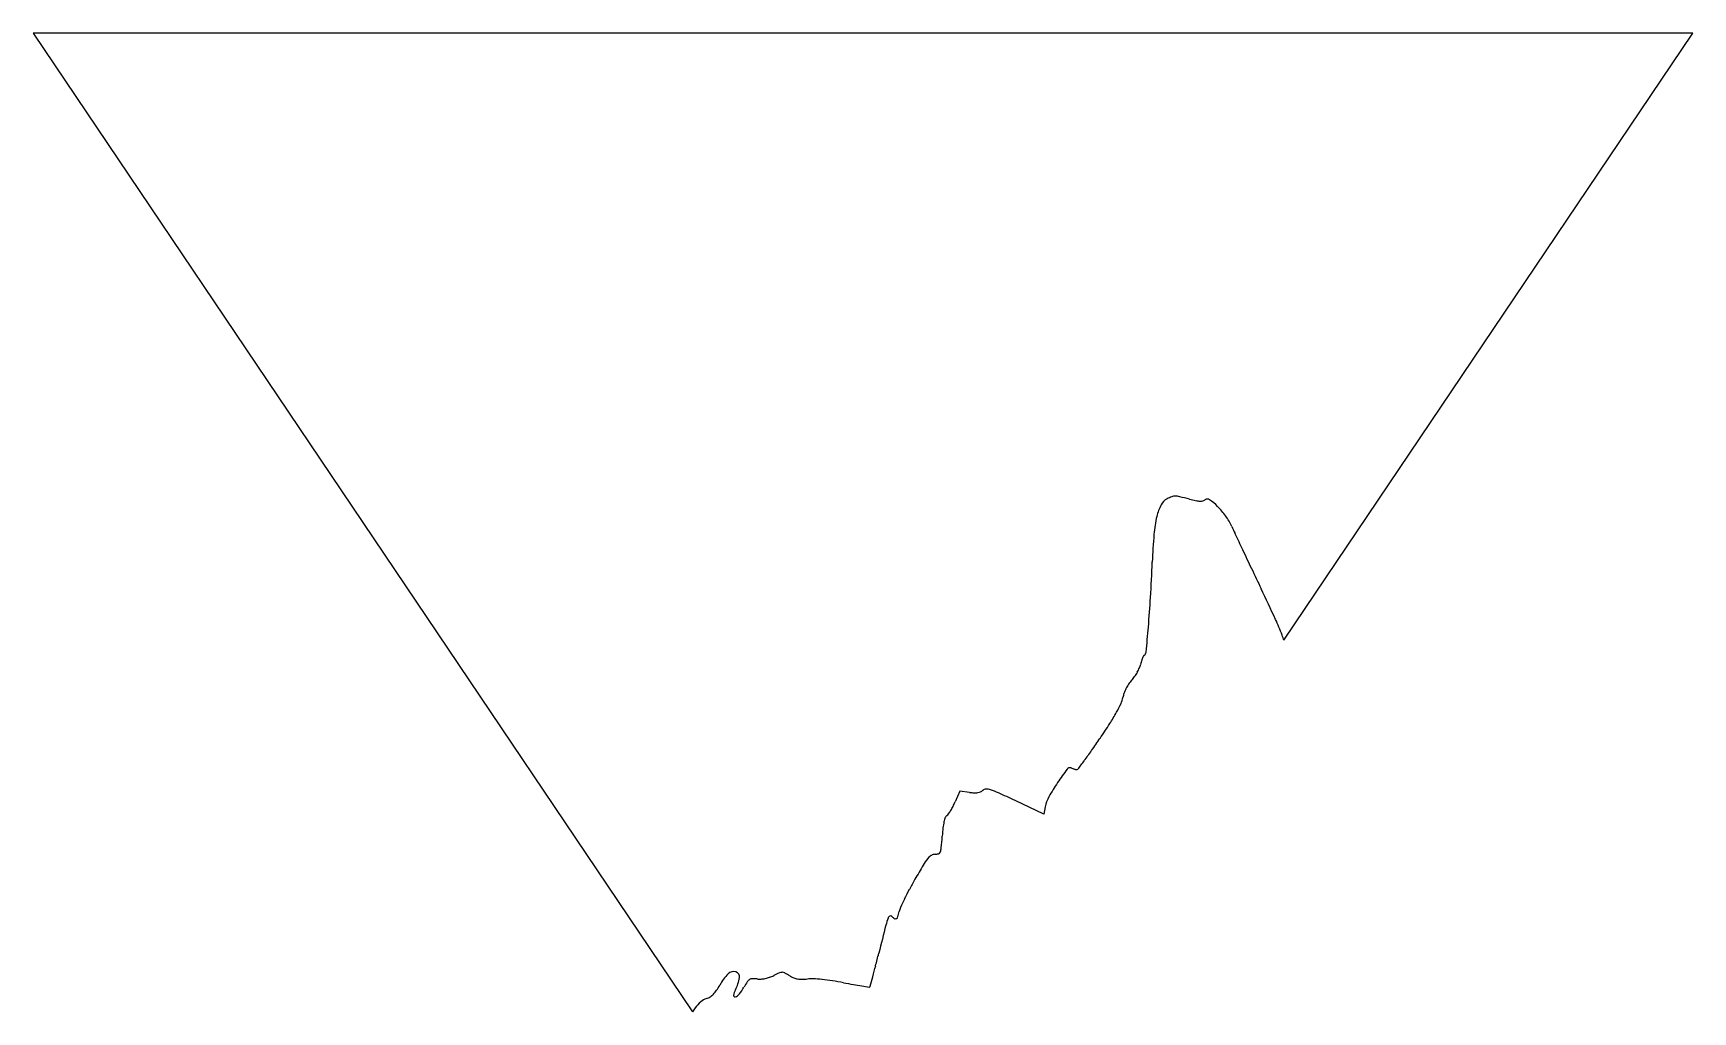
# Model space of a CAD drawing. Header units: millimetres. Extents: x 75 to 18594, y 12960 to 23884.
import ezdxf

# ---------------------------------------------------------------- set-up
doc = ezdxf.new("R2010")
doc.units = ezdxf.units.MM

msp = doc.modelspace()

# ---------------------------------------------------------------- linework, layer by layer
at = {"color": 7, "linetype": 'Continuous', "lineweight": 25}
for p, q in [((18594, 23884), (75, 23884)), ((75, 23884), (7431, 12960)), ((14031, 17108), (18594, 23884)), ((10415, 15424), (10363, 15303)), ((10522, 15410), (10415, 15424)), ((11351, 15168), (11031, 15319)), ((11367, 15248), (11351, 15168))]:
    msp.add_line(p, q, dxfattribs=at)
for centre, radius, start, end in [((12926, 18301), 434, 109.6321, 117.1265), ((12817, 18607), 110, 88.7912, 109.632), ((12814, 18484), 233, 76.4942, 88.7912), ((11785, 14200), 4638, 75.0974, 76.4943), ((13182, 18357), 584, 153.3368, 166.8035), ((12798, 18550), 154, 117.1266, 153.3368), ((13328, 19999), 1362, 255.0975, 258.0531), ((13108, 18956), 296, 258.0531, 267.2304), ((13100, 18794), 134, 267.2304, 281.5789), ((13116, 18716), 54.5, 281.579, 309.6902), ((13177, 18642), 42.1, 55.1618, 129.6902), ((12820, 18128), 668, 45.1757, 55.1618), ((12704, 18011), 832, 35.4441, 45.1758), ((13974, 18172), 1398, 166.8035, 175.1398), ((12811, 18088), 701, 24.3725, 35.4442), ((19076, 20926), 6176, 204.3725, 205.1744), ((19627, 17691), 7071, 175.1398, 177.6465), ((126501, 71418), 124877, 205.1745, 205.26457), ((-12049, 18993), 24632, 356.7251, 357.6466), ((124289, 70374), 122431, 205.26466, 205.37398), ((159465, 87057), 161362, 205.37399, 205.46292), ((-15975, 3516), 32953, 24.8054, 25.4629), ((428, 18279), 12134, 355.16, 356.7251), ((-17323, 19782), 29949, 354.6236, 355.1599), ((11590, 16256), 2586, 20.5717, 24.8054), ((12950, 16766), 1134, 17.5074, 20.5718), ((12909, 16738), 487, 163.6323, 167.8912), ((12792, 16772), 365, 158.3478, 163.6323), ((12743, 16792), 312, 153.2471, 158.3479), ((12489, 16920), 27, 122.611, 153.2471), ((12450, 16980), 43.9, 302.611, 354.6236), ((12020, 16941), 420, 318.0433, 325.248), ((11868, 17047), 606, 325.248, 330.7192), ((11906, 17025), 561, 330.7192, 336.3035), ((12227, 16884), 211, 336.3035, 347.8912), ((12510, 16423), 279, 160.6617, 170.915), ((12640, 16377), 417, 153.0717, 160.6617), ((12669, 16363), 450, 145.7385, 153.0717), ((12646, 16379), 422, 138.0433, 145.7385), ((9967, 17538), 2520, 327.3269, 330.697), ((10864, 17034), 1490, 330.697, 334.9125), ((11992, 16506), 245, 334.9126, 350.9149), ((5477, 20417), 7854, 325.8825, 327.3268), ((4380, 21160), 9178, 324.8586, 325.8826), ((1134, 23745), 13325, 322.6883, 323.203), ((7936, 18657), 4830, 323.2031, 324.8586), ((14339, 13618), 3412, 143.0392, 146.1406), ((11644, 15645), 40.1, 69.2605, 143.0392), ((11865, 16229), 584, 249.2604, 250.9471), ((11903, 16337), 699, 250.9471, 252.4219), ((11881, 16269), 627, 252.4218, 253.9074), ((11748, 15807), 146, 253.9073, 258.2828), ((11721, 15677), 13.3, 258.283, 322.6883), ((10595, 15950), 545, 262.3606, 267.7589), ((10582, 15617), 212, 267.7589, 278.6873), ((10593, 15541), 135, 278.6873, 292.744), ((10612, 15498), 87.7, 292.744, 312.1446), ((10706, 15393), 52.8, 89.8669, 132.1447), ((10705, 15272), 174, 72.475, 89.867), ((10523, 14695), 779, 65.584, 72.4751), ((5132, 2819), 13822, 64.736, 65.584), ((13295, 14318), 2155, 146.1405, 151.0732), ((9788, 15528), 616, 324.5497, 328.713), ((9705, 15578), 713, 328.713, 332.9226), ((9631, 15616), 796, 332.9225, 336.7976), ((11758, 15167), 399, 151.0731, 168.2853), ((12373, 14773), 2160, 173.573, 176.079), ((10823, 14948), 600, 167.0705, 173.5729), ((10542, 15012), 312, 158.1686, 167.0704), ((10304, 15107), 55.4, 126.175, 158.1685), ((10223, 15218), 82.2, 306.1749, 324.5496), ((3639, 15372), 6595, 354.9432, 356.079), ((10557, 14267), 643, 141.0564, 149.0574), ((10189, 14564), 170, 122.8049, 141.0564), ((10138, 14643), 75.4, 89.3431, 122.8049), ((10140, 14824), 105, 269.3432, 290.5059), ((10165, 14758), 35, 290.506, 338.5813), ((10046, 14805), 163, 338.5814, 354.9431), ((17655, 10011), 8918, 149.0574, 150.2274), ((12755, 12783), 3289, 152.008, 154.1293), ((13519, 12377), 4153, 150.2273, 152.008), ((9124, 14195), 625, 343.9687, 349.2398), ((9950, 14038), 216, 156.0111, 169.2398), ((12602, 12858), 3118, 154.1293, 156.0111), ((104041, -9918), 97415, 165.83051, 166.02051), ((10429, 13716), 865, 160.3411, 165.8305), ((9650, 13994), 38.6, 115.2222, 160.3411), ((9643, 14010), 21.2, 44.9999, 115.2221), ((9782, 14149), 176, 225, 237.8565), ((9699, 14017), 19.1, 237.8565, 303.3702), ((9688, 14033), 38, 303.3703, 343.9686), ((-15343, 19802), 25612, 345.6937, 346.0205), ((8226, 12994), 556, 135.5669, 151.4419), ((7891, 13323), 86.5, 72.9695, 135.5668), ((7515, 13412), 447, 332.6556, 350.9576), ((7899, 13351), 57.5, 350.9576, 72.9695), ((8168, 13708), 383, 281.5426, 289.056), ((8168, 13706), 381, 289.056, 296.6007), ((8882, 12281), 1213, 113.3446, 116.6008), ((8433, 13321), 79.4, 89.5299, 113.3446), ((8433, 13333), 68.2, 62.9369, 89.53), ((8113, 12706), 771, 58.4453, 62.937), ((8690, 13646), 332, 238.4454, 247.2307), ((8644, 13536), 212, 247.2307, 259.5005), ((-55543, 30560), 67227, 345.07528, 345.16902), ((-3711, 16836), 13609, 345.1691, 345.6937), ((7519, 13303), 207, 302.268, 315.3856), ((7456, 13365), 295, 315.3855, 326.0977), ((7079, 13618), 749, 326.0977, 331.442), ((8109, 13104), 223, 152.6556, 169.5977), ((7882, 13218), 94, 286.4489, 321.3509), ((7517, 13510), 561, 321.3509, 330.6616), ((8842, 12765), 958, 146.4759, 150.6615), ((8116, 13246), 87.3, 122.2223, 146.4758), ((8102, 13268), 62.1, 91.5519, 122.2222), ((8111, 12965), 365, 83.2643, 91.5518), ((8181, 13564), 239, 263.2643, 273.7146), ((8174, 13676), 351, 273.7146, 281.5427), ((8651, 13572), 249, 259.5005, 270.6757), ((8647, 13912), 589, 270.6758, 276.5446), ((8759, 12937), 392, 87.0223, 96.5446), ((8678, 11395), 1937, 84.1066, 87.0223), ((8627, 10898), 2437, 81.3634, 84.1066), ((8500, 10062), 3282, 79.169, 81.3634), ((10894, 22574), 9457, 259.169, 259.8504), ((10107, 18178), 4990, 259.8504, 260.9498), ((12269, 31754), 18738, 260.9498, 261.2052), ((9406, 13245), 8.62, 261.2051, 314.9999), ((9400, 13250), 16.5, 315, 345.0754), ((8221, 12436), 949, 143.1943, 146.4446), ((7816, 12739), 443, 131.2757, 143.1944), ((7645, 12933), 184, 108.3145, 131.2757), ((7528, 13289), 191, 288.3145, 302.268), ((7905, 13142), 14.7, 169.5977, 286.449)]:
    msp.add_arc(centre, radius, start, end, dxfattribs=at)

doc.saveas('drawing.dxf')
